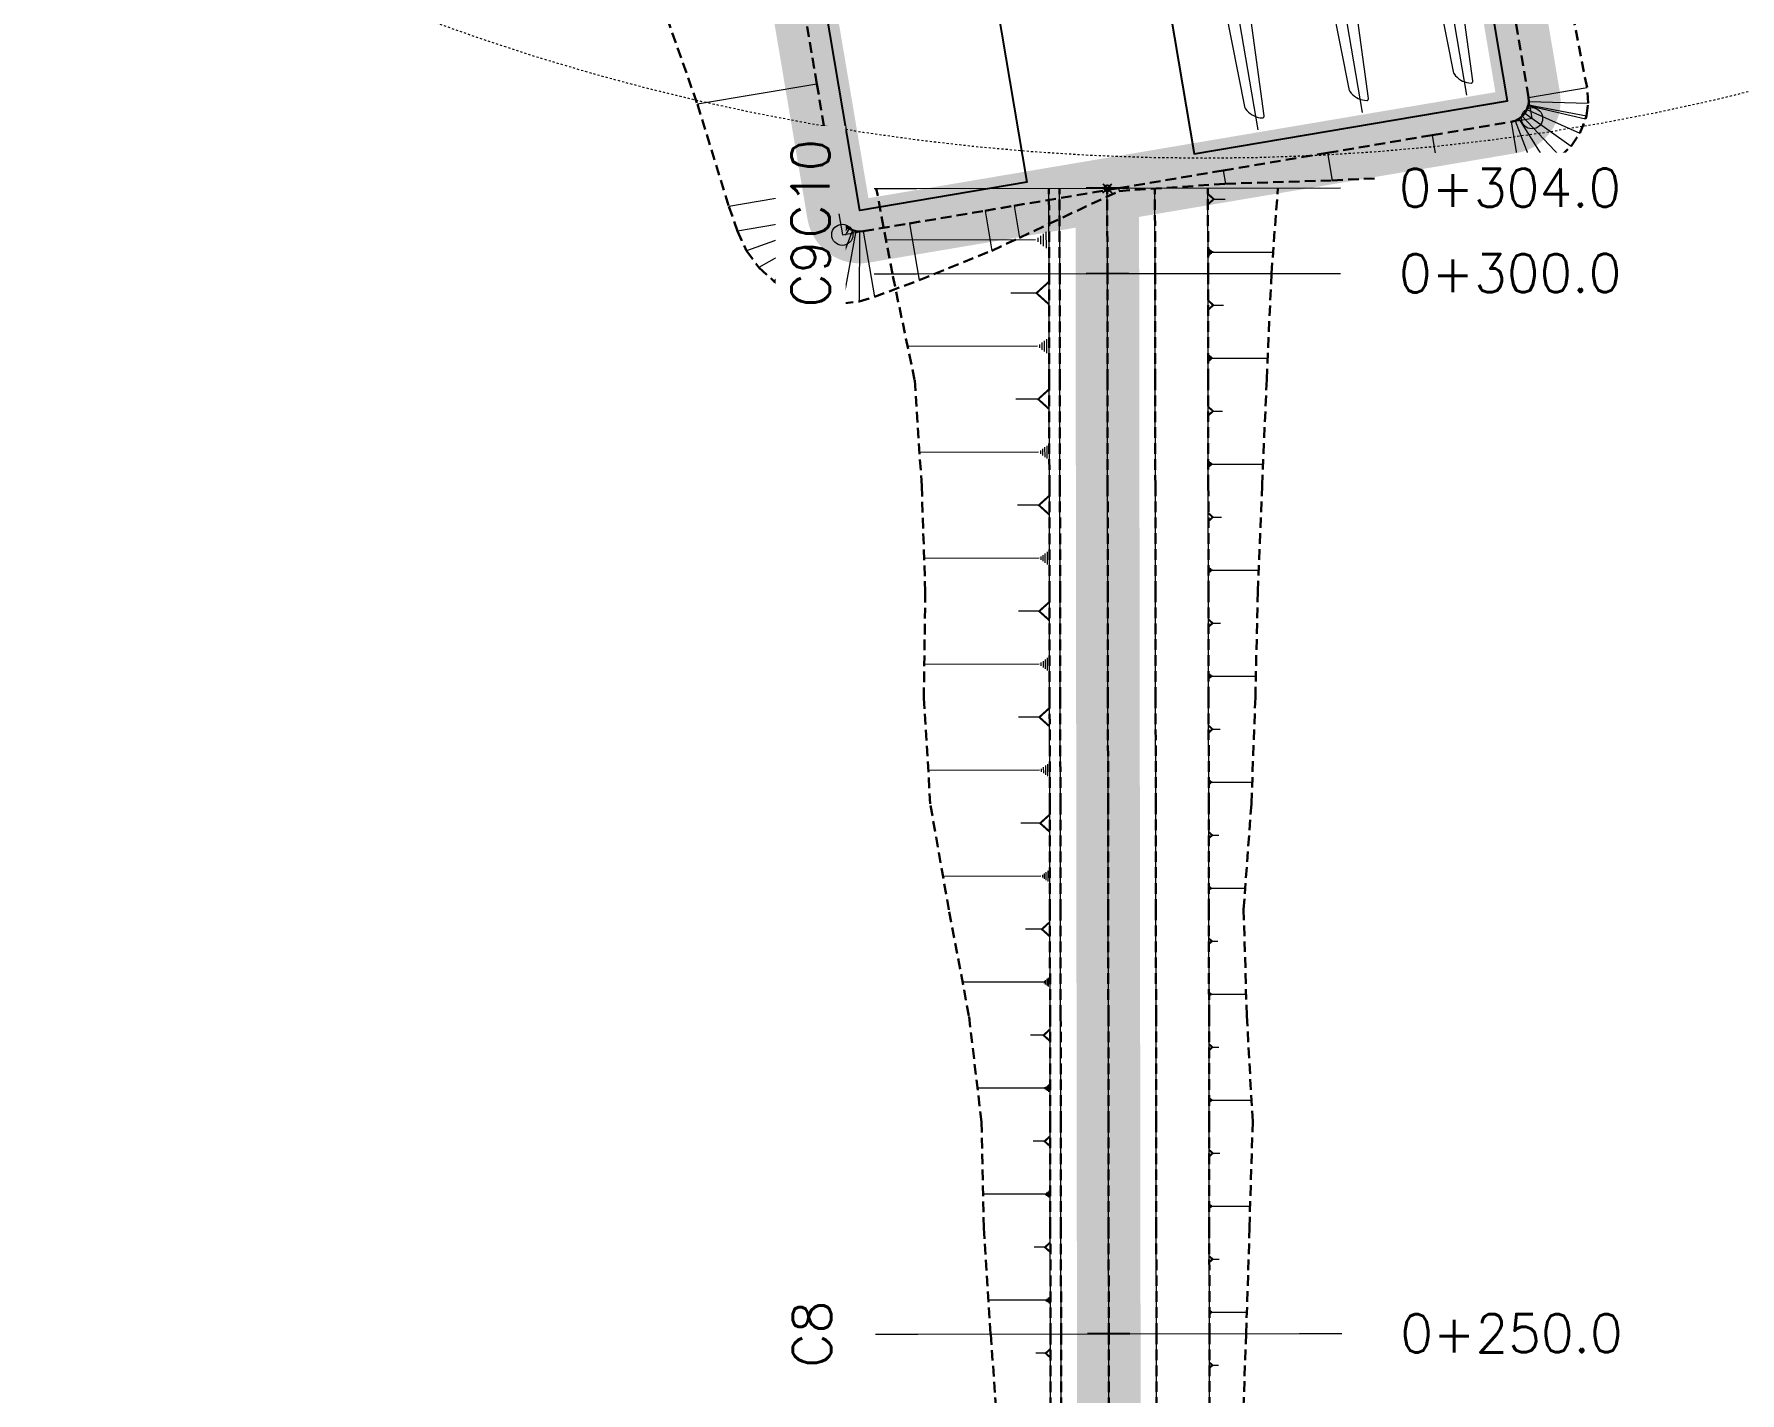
# Model space of a CAD drawing. Header units: metres. Extents: x 544752 to 548977, y 1840603 to 1844608.
# Drawn here: x 547707.7 to 547788.2, y 1842497.1 to 1842561.2 of the extents above; entities that cross this region are included whole.
import ezdxf

# ---------------------------------------------------------------- set-up
doc = ezdxf.new("R2010")
doc.units = ezdxf.units.M
doc.header["$MEASUREMENT"] = 0
for name, pattern in [('ACAD_ISO02W100', [15, 12, -3]), ('Anordnung Grundriss$0$GESTRICHELT', [0.75, 0.5, -0.25]), ('HIDDEN', [0.375, 0.25, -0.125])]:
    doc.linetypes.add(name, pattern=pattern)
doc.layers.add('C-ROAD', color=7, linetype='Continuous')
for name, color, linetype, lineweight in [('C-ROAD-CORR', 5, 'Continuous', 0), ('C-ROAD-MARK', 212, 'Continuous', 0), ('C-ROAD-SAMP', 150, 'HIDDEN', 0), ('C-ROAD-SAMP-TEXT', 11, 'Continuous', 0), ('C-ROAD-STAN', 11, 'Continuous', 0), ('C-TOPO-FEAT', 94, 'Continuous', 5), ('Line5', 5, 'Continuous', 13), ('Line7', 7, 'Continuous', 20), ('Đường', 5, 'ACAD_ISO02W100', 5)]:
    doc.layers.add(name, color=color, linetype=linetype, lineweight=lineweight)

# ---------------------------------------------------------------- blocks, each defined once
blk = doc.blocks.new('TB')
at = {"layer": 'Defpoints', "color": 5, "linetype": 'Anordnung Grundriss$0$GESTRICHELT', "lineweight": 5, "ltscale": 0.2}
blk.add_circle((-0.405, 0), 105.728, dxfattribs=at)
blk = doc.blocks.new('FREFEWRFERWF')
at = {"layer": 'Line5', "color": 5}
for p, q in [((-1.669, -0.553), (-3.35, 70.468)), ((-12.755, -0.815), (-14.436, 70.206)), ((-7.212, -0.684), (-8.893, 70.337)), ((-3.159, 0.835), (-0.246, 0.904)), ((-14.245, 0.572), (-11.332, 0.641)), ((-8.702, 0.703), (-5.789, 0.772)), ((-3.362, -0.079), (0, 0)), ((-14.448, -0.342), (-11.086, -0.262)), ((-8.905, -0.211), (-5.543, -0.131))]:
    blk.add_line(p, q, dxfattribs=at)
at = {"layer": 'Line5', "color": 5, "flags": 128}
for points in [[(-14.864, 69.087), (-14.808, 69.184), (-14.743, 69.276), (-14.669, 69.36), (-14.586, 69.437), (-14.497, 69.505), (-14.401, 69.563), (-14.299, 69.612), (-14.193, 69.65), (-14.084, 69.678)], [(-14.084, 69.678), (-14.067, 69.679), (-14.05, 69.678), (-14.033, 69.673), (-14.018, 69.665), (-14.004, 69.655), (-13.993, 69.642), (-13.984, 69.627), (-13.978, 69.61), (-13.976, 69.593)], [(-13.976, 69.593), (-13.511, 61.838), (-13.083, 54.081), (-12.69, 46.322), (-12.333, 38.561), (-12.012, 30.799), (-11.726, 23.035), (-11.477, 15.27), (-11.264, 7.505), (-11.086, -0.262)], [(-9.321, 69.218), (-9.265, 69.316), (-9.2, 69.407), (-9.126, 69.491), (-9.043, 69.568), (-8.954, 69.636), (-8.858, 69.695), (-8.756, 69.743), (-8.65, 69.781), (-8.541, 69.809)], [(-8.541, 69.809), (-8.524, 69.811), (-8.507, 69.809), (-8.49, 69.804), (-8.475, 69.796), (-8.461, 69.786), (-8.45, 69.773), (-8.441, 69.758), (-8.435, 69.741), (-8.433, 69.724)], [(-8.433, 69.724), (-7.968, 61.969), (-7.54, 54.212), (-7.147, 46.453), (-6.79, 38.692), (-6.469, 30.93), (-6.183, 23.167), (-5.934, 15.402), (-5.721, 7.636), (-5.543, -0.131)], [(-3.778, 69.349), (-3.722, 69.447), (-3.657, 69.538), (-3.583, 69.623), (-3.5, 69.699), (-3.411, 69.767), (-3.315, 69.826), (-3.213, 69.874), (-3.107, 69.913), (-2.998, 69.94)], [(-2.998, 69.94), (-2.981, 69.942), (-2.964, 69.94), (-2.947, 69.935), (-2.932, 69.928), (-2.918, 69.917), (-2.907, 69.904), (-2.898, 69.889), (-2.892, 69.873), (-2.89, 69.855)], [(-2.89, 69.855), (-2.425, 62.1), (-1.997, 54.343), (-1.604, 46.584), (-1.247, 38.824), (-0.926, 31.061), (-0.64, 23.298), (-0.391, 15.533), (-0.178, 7.767), (0, 0)], [(-14.874, 69.047), (-14.902, 62.451), (-14.953, 55.856), (-15.027, 49.26), (-15.124, 42.665), (-15.245, 36.071), (-15.389, 29.476), (-15.556, 22.883), (-15.746, 16.29), (-15.96, 9.697)], [(-14.874, 69.047), (-14.874, 69.052), (-14.874, 69.056), (-14.873, 69.061), (-14.872, 69.065), (-14.871, 69.07), (-14.87, 69.074), (-14.868, 69.078), (-14.866, 69.083), (-14.864, 69.087)], [(-9.331, 69.178), (-9.359, 62.583), (-9.409, 55.987), (-9.484, 49.392), (-9.581, 42.796), (-9.702, 36.202), (-9.846, 29.607), (-10.013, 23.014), (-10.203, 16.421), (-10.417, 9.828)], [(-9.331, 69.178), (-9.331, 69.183), (-9.331, 69.187), (-9.33, 69.192), (-9.329, 69.196), (-9.328, 69.201), (-9.327, 69.205), (-9.325, 69.21), (-9.323, 69.214), (-9.321, 69.218)], [(-3.788, 69.309), (-3.816, 62.714), (-3.866, 56.118), (-3.941, 49.523), (-4.038, 42.928), (-4.159, 36.333), (-4.303, 29.739), (-4.47, 23.145), (-4.66, 16.552), (-4.874, 9.96)], [(-3.788, 69.309), (-3.788, 69.314), (-3.788, 69.318), (-3.787, 69.323), (-3.786, 69.328), (-3.785, 69.332), (-3.784, 69.336), (-3.782, 69.341), (-3.78, 69.345), (-3.778, 69.349)], [(-4.856, 9.817), (-4.86, 9.832), (-4.864, 9.848), (-4.867, 9.864), (-4.87, 9.879), (-4.872, 9.895), (-4.873, 9.911), (-4.874, 9.927), (-4.874, 9.944), (-4.874, 9.96)], [(-15.942, 9.554), (-15.946, 9.57), (-15.95, 9.585), (-15.953, 9.601), (-15.956, 9.617), (-15.958, 9.633), (-15.959, 9.649), (-15.96, 9.665), (-15.96, 9.681), (-15.96, 9.697)], [(-15.942, 9.554), (-15.601, 8.592), (-15.297, 7.618), (-15.031, 6.633), (-14.803, 5.638), (-14.613, 4.635), (-14.462, 3.625), (-14.351, 2.611), (-14.278, 1.592), (-14.245, 0.572)], [(-15.942, 9.554), (-15.644, 8.48), (-15.378, 7.396), (-15.145, 6.305), (-14.945, 5.208), (-14.779, 4.105), (-14.646, 2.998), (-14.546, 1.887), (-14.48, 0.773), (-14.448, -0.342)], [(-10.399, 9.686), (-10.403, 9.701), (-10.407, 9.717), (-10.41, 9.732), (-10.413, 9.748), (-10.415, 9.764), (-10.416, 9.78), (-10.417, 9.796), (-10.417, 9.812), (-10.417, 9.828)], [(-10.399, 9.686), (-10.058, 8.724), (-9.754, 7.749), (-9.488, 6.764), (-9.26, 5.769), (-9.07, 4.766), (-8.919, 3.756), (-8.807, 2.742), (-8.735, 1.724), (-8.702, 0.703)], [(-10.399, 9.686), (-10.101, 8.611), (-9.835, 7.527), (-9.602, 6.437), (-9.402, 5.339), (-9.236, 4.236), (-9.103, 3.129), (-9.003, 2.018), (-8.937, 0.904), (-8.905, -0.211)], [(-4.856, 9.817), (-4.515, 8.855), (-4.211, 7.88), (-3.945, 6.895), (-3.716, 5.9), (-3.527, 4.897), (-3.376, 3.888), (-3.264, 2.873), (-3.192, 1.855), (-3.159, 0.835)], [(-4.856, 9.817), (-4.558, 8.742), (-4.292, 7.659), (-4.059, 6.568), (-3.859, 5.47), (-3.693, 4.367), (-3.56, 3.26), (-3.46, 2.149), (-3.394, 1.036), (-3.362, -0.079)]]:
    blk.add_lwpolyline(points, dxfattribs=at)
at = {"layer": 'Line7', "color": 7}
for p, q in [((-0.236, 9.997), (-0.236, 9.997)), ((-0.236, 9.997), (-0.236, 9.997)), ((-0.236, 9.997), (-0.236, 9.997)), ((-15.957, 9.625), (-15.957, 9.625)), ((-15.957, 9.625), (-15.957, 9.625)), ((-15.957, 9.625), (-15.957, 9.625)), ((-11.323, 9.735), (-11.323, 9.735)), ((-11.322, 9.735), (-11.323, 9.735)), ((-11.323, 9.735), (-11.322, 9.735)), ((-10.414, 9.756), (-10.414, 9.756)), ((-10.414, 9.756), (-10.414, 9.756)), ((-10.414, 9.756), (-10.414, 9.756)), ((-5.78, 9.866), (-5.78, 9.866)), ((-5.779, 9.866), (-5.78, 9.866)), ((-5.78, 9.866), (-5.779, 9.866)), ((-4.871, 9.887), (-4.871, 9.887)), ((-4.871, 9.887), (-4.871, 9.887)), ((-4.871, 9.887), (-4.871, 9.887))]:
    blk.add_line(p, q, dxfattribs=at)
blk = doc.blocks.new('RFEWF34RF')
blk.add_lwpolyline([(467558.374, 1441381.465), (467628.374, 1441381.465), (467628.374, 1441366.465), (467558.374, 1441366.465)], close=True)
at = {"xscale": 0.9, "yscale": 0.9714285714285716, "zscale": 0.9714285714285716, "rotation": 268.6444939923905}
blk.add_blockref('FREFEWRFERWF', (467559.272, 1441366.935), dxfattribs=at)
blk = doc.blocks.new('GFERFERF')
blk.add_lwpolyline([(467513.374, 1441358.465), (467628.374, 1441358.465), (467628.374, 1441366.465), (467513.374, 1441366.465)], close=True)
blk = doc.blocks.new('fcwdăed')
at = {"xscale": -1, "rotation": 19.89216182940478}
for name, p in [('GFERFERF', (1396356.813, 242240.536, -3.316)), ('RFEWF34RF', (1396367.36, 242211.386, -3.316))]:
    blk.add_blockref(name, p, dxfattribs=at)
blk = doc.blocks.new('STA')
blk.add_circle((0, 0), 0.036)
blk = doc.blocks.new('PI')
h = blk.add_hatch(color=256)
h.dxf.hatch_style = 1
h.paths.add_polyline_path([(0.011, 0, 1), (-0.011, 0, 1)])
at = {"xscale": 0.3048, "yscale": 0.3048, "zscale": 0.3048}
blk.add_blockref('STA', (0, 0), dxfattribs=at)

msp = doc.modelspace()

# ---------------------------------------------------------------- linework, layer by layer
at = {"layer": 'C-ROAD', "color": 3, "linetype": 'Continuous', "lineweight": 13}
for p, q in [((547778.352, 1842557.263), (547778.185, 1842558.249)), ((547777.366, 1842557.097), (547778.352, 1842557.263))]:
    msp.add_line(p, q, dxfattribs=at)
at = {"layer": 'C-ROAD', "color": 1, "linetype": 'ACAD_ISO02W100', "lineweight": 60, "ltscale": 0.1, "const_width": 3, "flags": 128}
for points in [[(547778.185, 1842558.249), (547769.301, 1842610.838)], [(547758.618, 1842315.849), (547758.311, 1842553.96)]]:
    msp.add_lwpolyline(points, dxfattribs=at)
at = {"layer": 'C-ROAD-CORR', "color": 160, "linetype": 'Continuous'}
for p, q in [((547744.612, 1842558.877, 522.957), (547738.974, 1842557.925, 519.146)), ((547744.612, 1842558.877, 522.957), (547738.974, 1842557.925, 519.146)), ((547744.612, 1842558.877, 522.957), (547738.974, 1842557.925, 519.146)), ((547744.612, 1842558.877, 522.957), (547738.974, 1842557.925, 519.146)), ((547778.185, 1842558.249, 522.833), (547780.946, 1842558.716, 525.633)), ((547778.185, 1842558.249, 522.833), (547780.946, 1842558.716, 525.633)), ((547778.185, 1842558.249, 522.833), (547780.946, 1842558.716, 525.633)), ((547778.185, 1842558.249, 522.833), (547780.946, 1842558.716, 525.633)), ((547778.174, 1842557.859, 522.826), (547780.88, 1842557.239, 525.601)), ((547778.174, 1842557.859, 522.826), (547780.88, 1842557.239, 525.601)), ((547778.174, 1842557.859, 522.826), (547780.88, 1842557.239, 525.601)), ((547778.174, 1842557.859, 522.826), (547780.88, 1842557.239, 525.601)), ((547778.182, 1842557.897, 522.826), (547780.916, 1842557.382, 525.608)), ((547778.182, 1842557.897, 522.826), (547780.916, 1842557.382, 525.608)), ((547778.182, 1842557.897, 522.826), (547780.916, 1842557.382, 525.608)), ((547778.182, 1842557.897, 522.826), (547780.916, 1842557.382, 525.608)), ((547778.199, 1842558.054, 522.829), (547780.995, 1842557.973, 525.627)), ((547778.199, 1842558.054, 522.829), (547780.995, 1842557.973, 525.627)), ((547778.199, 1842558.054, 522.829), (547780.995, 1842557.973, 525.627)), ((547778.199, 1842558.054, 522.829), (547780.995, 1842557.973, 525.627)), ((547777.366, 1842557.097, 522.813), (547777.763, 1842554.747, 525.196)), ((547777.366, 1842557.097, 522.813), (547777.763, 1842554.747, 525.196)), ((547777.366, 1842557.097, 522.813), (547777.763, 1842554.747, 525.196)), ((547777.366, 1842557.097, 522.813), (547777.763, 1842554.747, 525.196)), ((547777.555, 1842557.148, 522.814), (547778.431, 1842554.846, 525.277)), ((547777.555, 1842557.148, 522.814), (547778.431, 1842554.846, 525.277)), ((547777.555, 1842557.148, 522.814), (547778.431, 1842554.846, 525.277)), ((547777.555, 1842557.148, 522.814), (547778.431, 1842554.846, 525.277)), ((547777.731, 1842557.235, 522.815), (547779.081, 1842555.082, 525.357)), ((547777.731, 1842557.235, 522.815), (547779.081, 1842555.082, 525.357)), ((547777.731, 1842557.235, 522.815), (547779.081, 1842555.082, 525.357)), ((547777.731, 1842557.235, 522.815), (547779.081, 1842555.082, 525.357)), ((547777.886, 1842557.355, 522.817), (547779.682, 1842555.452, 525.433)), ((547777.886, 1842557.355, 522.817), (547779.682, 1842555.452, 525.433)), ((547777.886, 1842557.355, 522.817), (547779.682, 1842555.452, 525.433)), ((547777.886, 1842557.355, 522.817), (547779.682, 1842555.452, 525.433)), ((547778.014, 1842557.503, 522.819), (547780.201, 1842555.949, 525.502)), ((547778.014, 1842557.503, 522.819), (547780.201, 1842555.949, 525.502)), ((547778.014, 1842557.503, 522.819), (547780.201, 1842555.949, 525.502)), ((547778.014, 1842557.503, 522.819), (547780.201, 1842555.949, 525.502)), ((547778.112, 1842557.673, 522.822), (547780.609, 1842556.553, 525.559)), ((547778.112, 1842557.673, 522.822), (547780.609, 1842556.553, 525.559)), ((547778.112, 1842557.673, 522.822), (547780.609, 1842556.553, 525.559)), ((547778.112, 1842557.673, 522.822), (547780.609, 1842556.553, 525.559)), ((547773.636, 1842556.466, 522.813), (547773.956, 1842554.57, 524.737)), ((547773.636, 1842556.466, 522.813), (547773.956, 1842554.57, 524.737)), ((547773.636, 1842556.466, 522.813), (547773.956, 1842554.57, 524.737)), ((547773.636, 1842556.466, 522.813), (547773.956, 1842554.57, 524.737)), ((547768.706, 1842555.633, 522.813), (547768.925, 1842554.333, 524.132)), ((547768.706, 1842555.633, 522.813), (547768.925, 1842554.333, 524.132)), ((547768.706, 1842555.633, 522.813), (547768.925, 1842554.333, 524.132)), ((547768.706, 1842555.633, 522.813), (547768.925, 1842554.333, 524.132)), ((547763.776, 1842554.8, 522.813), (547763.882, 1842554.17, 523.452)), ((547763.776, 1842554.8, 522.813), (547763.882, 1842554.17, 523.452)), ((547763.776, 1842554.8, 522.813), (547763.882, 1842554.17, 523.452)), ((547763.776, 1842554.8, 522.813), (547763.882, 1842554.17, 523.452)), ((547745.445, 1842553.947, 522.857), (547740.457, 1842553.104, 519.485)), ((547745.445, 1842553.947, 522.857), (547740.457, 1842553.104, 519.485)), ((547745.445, 1842553.947, 522.857), (547740.457, 1842553.104, 519.485)), ((547745.445, 1842553.947, 522.857), (547740.457, 1842553.104, 519.485)), ((547758.846, 1842553.968, 522.813), (547758.869, 1842553.831, 522.721)), ((547758.846, 1842553.968, 522.813), (547758.869, 1842553.831, 522.721)), ((547758.846, 1842553.968, 522.813), (547758.869, 1842553.831, 522.721)), ((547758.846, 1842553.968, 522.813), (547758.869, 1842553.831, 522.721)), ((547753.915, 1842553.135, 522.813), (547754.17, 1842551.626, 521.794)), ((547753.915, 1842553.135, 522.813), (547754.17, 1842551.626, 521.794)), ((547753.915, 1842553.135, 522.813), (547754.17, 1842551.626, 521.794)), ((547753.915, 1842553.135, 522.813), (547754.17, 1842551.626, 521.794)), ((547763.333, 1842553.449, 525.765), (547763.877, 1842553.449, 525.403)), ((547745.647, 1842552.752, 522.833), (547740.869, 1842551.944, 519.603)), ((547745.647, 1842552.752, 522.833), (547740.869, 1842551.944, 519.603)), ((547745.647, 1842552.752, 522.833), (547740.869, 1842551.944, 519.603)), ((547745.647, 1842552.752, 522.833), (547740.869, 1842551.944, 519.603)), ((547745.691, 1842552.583, 522.83), (547741.286, 1842551.015, 519.713)), ((547745.691, 1842552.583, 522.83), (547741.286, 1842551.015, 519.713)), ((547745.691, 1842552.583, 522.83), (547741.286, 1842551.015, 519.713)), ((547745.691, 1842552.583, 522.83), (547741.286, 1842551.015, 519.713)), ((547745.763, 1842552.424, 522.826), (547741.877, 1842550.218, 519.847)), ((547745.763, 1842552.424, 522.826), (547741.877, 1842550.218, 519.847)), ((547745.763, 1842552.424, 522.826), (547741.877, 1842550.218, 519.847)), ((547745.763, 1842552.424, 522.826), (547741.877, 1842550.218, 519.847)), ((547745.862, 1842552.281, 522.823), (547742.587, 1842549.572, 519.99)), ((547745.862, 1842552.281, 522.823), (547742.587, 1842549.572, 519.99)), ((547745.862, 1842552.281, 522.823), (547742.587, 1842549.572, 519.99)), ((547745.862, 1842552.281, 522.823), (547742.587, 1842549.572, 519.99)), ((547745.984, 1842552.157, 522.82), (547743.366, 1842549.081, 520.128)), ((547745.984, 1842552.157, 522.82), (547743.366, 1842549.081, 520.128)), ((547745.984, 1842552.157, 522.82), (547743.366, 1842549.081, 520.128)), ((547745.984, 1842552.157, 522.82), (547743.366, 1842549.081, 520.128)), ((547748.985, 1842552.302, 522.813), (547749.437, 1842549.63, 521.007)), ((547748.985, 1842552.302, 522.813), (547749.437, 1842549.63, 521.007)), ((547748.985, 1842552.302, 522.813), (547749.437, 1842549.63, 521.007)), ((547748.985, 1842552.302, 522.813), (547749.437, 1842549.63, 521.007)), ((547752.547, 1842552.903, 522.813), (547752.866, 1842551.015, 521.537)), ((547752.547, 1842552.903, 522.813), (547752.866, 1842551.015, 521.537)), ((547752.547, 1842552.903, 522.813), (547752.866, 1842551.015, 521.537)), ((547752.547, 1842552.903, 522.813), (547752.866, 1842551.015, 521.537)), ((547746.053, 1842552.103, 522.819), (547743.773, 1842548.896, 520.196)), ((547746.053, 1842552.103, 522.819), (547743.773, 1842548.896, 520.196)), ((547746.053, 1842552.103, 522.819), (547743.773, 1842548.896, 520.196)), ((547746.053, 1842552.103, 522.819), (547743.773, 1842548.896, 520.196)), ((547746.126, 1842552.056, 522.818), (547744.186, 1842548.749, 520.262)), ((547746.126, 1842552.056, 522.818), (547744.186, 1842548.749, 520.262)), ((547746.126, 1842552.056, 522.818), (547744.186, 1842548.749, 520.262)), ((547746.126, 1842552.056, 522.818), (547744.186, 1842548.749, 520.262)), ((547746.284, 1842551.981, 522.816), (547745.015, 1842548.57, 520.389)), ((547746.284, 1842551.981, 522.816), (547745.015, 1842548.57, 520.389)), ((547746.284, 1842551.981, 522.816), (547745.015, 1842548.57, 520.389)), ((547746.284, 1842551.981, 522.816), (547745.015, 1842548.57, 520.389)), ((547746.452, 1842551.935, 522.814), (547745.827, 1842548.532, 520.508)), ((547746.452, 1842551.935, 522.814), (547745.827, 1842548.532, 520.508)), ((547746.452, 1842551.935, 522.814), (547745.827, 1842548.532, 520.508)), ((547746.452, 1842551.935, 522.814), (547745.827, 1842548.532, 520.508)), ((547746.626, 1842551.918, 522.814), (547746.602, 1842548.627, 520.62)), ((547746.626, 1842551.918, 522.814), (547746.602, 1842548.627, 520.62)), ((547746.626, 1842551.918, 522.814), (547746.602, 1842548.627, 520.62)), ((547746.626, 1842551.918, 522.814), (547746.602, 1842548.627, 520.62)), ((547746.799, 1842551.932, 522.813), (547747.323, 1842548.834, 520.719)), ((547746.799, 1842551.932, 522.813), (547747.323, 1842548.834, 520.719)), ((547746.799, 1842551.932, 522.813), (547747.323, 1842548.834, 520.719)), ((547746.799, 1842551.932, 522.813), (547747.323, 1842548.834, 520.719)), ((547754.925, 1842551.522, 525.436), (547747.874, 1842551.513, 520.736)), ((547755.053, 1842551.426, 525.522), (547755.052, 1842551.618, 525.522)), ((547755.181, 1842551.33, 525.607), (547755.18, 1842551.714, 525.607)), ((547755.309, 1842551.234, 525.692), (547755.308, 1842551.81, 525.692)), ((547755.437, 1842551.139, 525.777), (547755.436, 1842551.906, 525.777)), ((547763.116, 1842551.102, 525.699), (547763.116, 1842550.795, 525.699)), ((547763.167, 1842551.063, 525.665), (547763.167, 1842550.834, 525.665)), ((547763.218, 1842551.025, 525.631), (547763.218, 1842550.872, 525.631)), ((547763.269, 1842550.987, 525.597), (547763.27, 1842550.91, 525.597)), ((547763.321, 1842550.949, 525.563), (547766.134, 1842550.952, 523.687)), ((547754.968, 1842549.017, 525.25), (547753.767, 1842549.016, 524.45)), ((547763.312, 1842548.449, 525.359), (547763.799, 1842548.449, 525.034)), ((547755.015, 1842546.513, 525.067), (547748.892, 1842546.505, 520.984)), ((547755.126, 1842546.429, 525.141), (547755.126, 1842546.596, 525.141)), ((547755.238, 1842546.346, 525.215), (547755.237, 1842546.68, 525.215)), ((547755.349, 1842546.263, 525.289), (547755.348, 1842546.763, 525.289)), ((547755.46, 1842546.18, 525.363), (547755.459, 1842546.847, 525.363)), ((547763.118, 1842546.089, 525.277), (547763.119, 1842545.808, 525.277)), ((547763.165, 1842546.054, 525.246), (547763.165, 1842545.843, 525.246)), ((547763.212, 1842546.019, 525.215), (547763.212, 1842545.879, 525.215)), ((547763.258, 1842545.984, 525.184), (547763.258, 1842545.914, 525.184)), ((547763.305, 1842545.949, 525.153), (547765.878, 1842545.952, 523.437)), ((547755.051, 1842544.013, 524.876), (547754.002, 1842544.011, 524.176)), ((547763.299, 1842543.449, 524.946), (547763.748, 1842543.449, 524.647)), ((547755.374, 1842541.284, 524.876), (547755.373, 1842541.742, 524.876)), ((547755.476, 1842541.207, 524.944), (547755.475, 1842541.819, 524.944)), ((547755.068, 1842541.513, 524.672), (547749.452, 1842541.505, 520.929)), ((547755.17, 1842541.436, 524.74), (547755.17, 1842541.589, 524.74)), ((547755.272, 1842541.36, 524.808), (547755.271, 1842541.666, 524.808)), ((547763.121, 1842541.078, 524.855), (547763.121, 1842540.819, 524.855)), ((547763.164, 1842541.045, 524.826), (547763.164, 1842540.852, 524.826)), ((547763.207, 1842541.013, 524.797), (547763.207, 1842540.884, 524.797)), ((547763.25, 1842540.981, 524.768), (547763.25, 1842540.916, 524.768)), ((547763.293, 1842540.949, 524.74), (547765.663, 1842540.952, 523.16)), ((547755.082, 1842539.013, 524.467), (547754.082, 1842539.011, 523.801)), ((547763.287, 1842538.449, 524.533), (547763.701, 1842538.449, 524.258)), ((547755.092, 1842536.513, 524.259), (547749.671, 1842536.506, 520.645)), ((547755.19, 1842536.439, 524.325), (547755.19, 1842536.587, 524.325)), ((547755.289, 1842536.365, 524.39), (547755.288, 1842536.66, 524.39)), ((547755.387, 1842536.292, 524.456), (547755.387, 1842536.734, 524.456)), ((547755.486, 1842536.218, 524.521), (547755.485, 1842536.808, 524.521)), ((547763.124, 1842536.067, 524.432), (547763.124, 1842535.83, 524.432)), ((547763.163, 1842536.037, 524.406), (547763.164, 1842535.86, 524.406)), ((547763.203, 1842536.008, 524.379), (547763.203, 1842535.889, 524.379)), ((547763.242, 1842535.978, 524.353), (547763.242, 1842535.919, 524.353)), ((547763.282, 1842535.949, 524.327), (547765.454, 1842535.951, 522.878)), ((547755.098, 1842534.013, 524.049), (547754.118, 1842534.011, 523.395)), ((547763.278, 1842533.449, 524.119), (547763.66, 1842533.449, 523.864)), ((547755.098, 1842531.513, 523.834), (547749.678, 1842531.506, 520.22)), ((547755.197, 1842531.439, 523.9), (547755.197, 1842531.587, 523.9)), ((547755.295, 1842531.365, 523.965), (547755.295, 1842531.66, 523.965)), ((547755.394, 1842531.292, 524.031), (547755.393, 1842531.734, 524.031)), ((547755.492, 1842531.218, 524.097), (547755.491, 1842531.808, 524.097)), ((547763.128, 1842531.06, 524.009), (547763.128, 1842530.837, 524.009)), ((547763.165, 1842531.032, 523.984), (547763.165, 1842530.865, 523.984)), ((547763.202, 1842531.004, 523.959), (547763.202, 1842530.893, 523.959)), ((547763.239, 1842530.976, 523.934), (547763.239, 1842530.921, 523.934)), ((547763.276, 1842530.949, 523.91), (547765.321, 1842530.951, 522.547)), ((547755.104, 1842529.013, 523.623), (547754.123, 1842529.011, 522.969)), ((547763.273, 1842528.449, 523.702), (547763.631, 1842528.449, 523.463)), ((547755.12, 1842526.513, 523.419), (547749.865, 1842526.506, 519.916)), ((547755.215, 1842526.441, 523.483), (547755.215, 1842526.584, 523.483)), ((547755.311, 1842526.37, 523.546), (547755.31, 1842526.656, 523.546)), ((547755.406, 1842526.298, 523.61), (547755.406, 1842526.728, 523.61)), ((547755.502, 1842526.227, 523.674), (547755.501, 1842526.799, 523.674)), ((547763.131, 1842526.051, 523.586), (547763.132, 1842525.846, 523.586)), ((547763.166, 1842526.025, 523.563), (547763.166, 1842525.872, 523.563)), ((547763.2, 1842526, 523.54), (547763.2, 1842525.897, 523.54)), ((547763.234, 1842525.974, 523.517), (547763.234, 1842525.923, 523.517)), ((547763.268, 1842525.949, 523.494), (547765.15, 1842525.951, 522.24)), ((547755.144, 1842524.013, 523.221), (547754.23, 1842524.011, 522.612)), ((547763.259, 1842523.449, 523.29), (547763.576, 1842523.449, 523.079)), ((547755.267, 1842521.45, 523.088), (547755.267, 1842521.576, 523.088)), ((547755.351, 1842521.387, 523.144), (547755.351, 1842521.639, 523.144)), ((547755.435, 1842521.324, 523.2), (547755.435, 1842521.702, 523.2)), ((547755.52, 1842521.261, 523.256), (547755.519, 1842521.765, 523.256)), ((547755.183, 1842521.513, 523.032), (547750.56, 1842521.507, 519.95)), ((547763.132, 1842521.034, 523.164), (547763.132, 1842520.863, 523.164)), ((547763.161, 1842521.013, 523.145), (547763.161, 1842520.884, 523.145)), ((547763.189, 1842520.991, 523.126), (547763.19, 1842520.906, 523.126)), ((547763.218, 1842520.97, 523.107), (547763.218, 1842520.927, 523.107)), ((547763.247, 1842520.949, 523.088), (547764.819, 1842520.951, 522.04)), ((547755.224, 1842519.013, 522.845), (547754.457, 1842519.012, 522.334)), ((547763.247, 1842518.449, 522.878), (547763.528, 1842518.449, 522.69)), ((547755.266, 1842516.513, 522.658), (547751.485, 1842516.508, 520.137)), ((547755.335, 1842516.461, 522.704), (547755.335, 1842516.564, 522.704)), ((547755.404, 1842516.41, 522.75), (547755.404, 1842516.616, 522.75)), ((547755.472, 1842516.359, 522.796), (547755.472, 1842516.668, 522.796)), ((547755.541, 1842516.307, 522.841), (547755.541, 1842516.719, 522.841)), ((547763.139, 1842516.036, 522.739), (547763.14, 1842515.861, 522.739)), ((547763.169, 1842516.014, 522.719), (547763.169, 1842515.883, 522.719)), ((547763.198, 1842515.992, 522.7), (547763.198, 1842515.905, 522.7)), ((547763.227, 1842515.97, 522.681), (547763.227, 1842515.927, 522.681)), ((547763.256, 1842515.949, 522.661), (547764.863, 1842515.951, 521.59)), ((547755.303, 1842514.013, 522.468), (547754.683, 1842514.012, 522.055)), ((547763.268, 1842513.449, 522.443), (547763.579, 1842513.449, 522.235)), ((547755.331, 1842511.513, 522.272), (547752.189, 1842511.509, 520.178)), ((547755.388, 1842511.47, 522.31), (547755.388, 1842511.556, 522.31)), ((547755.445, 1842511.428, 522.348), (547755.445, 1842511.599, 522.348)), ((547755.502, 1842511.385, 522.386), (547755.502, 1842511.641, 522.386)), ((547755.559, 1842511.342, 522.424), (547755.559, 1842511.684, 522.424)), ((547763.15, 1842511.048, 522.311), (547763.15, 1842510.849, 522.311)), ((547763.183, 1842511.023, 522.289), (547763.183, 1842510.874, 522.289)), ((547763.216, 1842510.998, 522.267), (547763.217, 1842510.899, 522.267)), ((547763.25, 1842510.974, 522.245), (547763.25, 1842510.924, 522.245)), ((547763.283, 1842510.949, 522.222), (547765.115, 1842510.951, 521.001)), ((547755.351, 1842509.013, 522.071), (547754.814, 1842509.012, 521.713)), ((547763.287, 1842508.449, 522.01), (547763.622, 1842508.449, 521.786)), ((547755.359, 1842506.513, 521.861), (547752.452, 1842506.509, 519.923)), ((547755.411, 1842506.473, 521.897), (547755.411, 1842506.553, 521.897)), ((547755.464, 1842506.434, 521.932), (547755.464, 1842506.592, 521.932)), ((547755.517, 1842506.394, 521.967), (547755.517, 1842506.632, 521.967)), ((547755.57, 1842506.355, 522.002), (547755.569, 1842506.671, 522.002)), ((547763.155, 1842506.045, 521.887), (547763.155, 1842505.852, 521.887)), ((547763.187, 1842506.021, 521.866), (547763.187, 1842505.876, 521.866)), ((547763.219, 1842505.997, 521.844), (547763.22, 1842505.9, 521.844)), ((547763.252, 1842505.973, 521.823), (547763.252, 1842505.924, 521.823)), ((547763.284, 1842505.949, 521.801), (547765.052, 1842505.951, 520.622)), ((547755.369, 1842504.013, 521.654), (547754.856, 1842504.012, 521.311)), ((547763.28, 1842503.449, 521.593), (547763.589, 1842503.449, 521.388)), ((547755.386, 1842501.513, 521.45), (547752.707, 1842501.51, 519.664)), ((547755.434, 1842501.477, 521.483), (547755.434, 1842501.549, 521.483)), ((547755.483, 1842501.44, 521.515), (547755.483, 1842501.586, 521.515)), ((547755.532, 1842501.404, 521.547), (547755.531, 1842501.623, 521.547)), ((547755.58, 1842501.367, 521.58), (547755.58, 1842501.659, 521.58)), ((547763.159, 1842501.037, 521.464), (547763.159, 1842500.86, 521.464)), ((547763.188, 1842501.015, 521.444), (547763.188, 1842500.882, 521.444)), ((547763.218, 1842500.993, 521.425), (547763.218, 1842500.904, 521.425)), ((547763.247, 1842500.971, 521.405), (547763.247, 1842500.927, 521.405)), ((547763.277, 1842500.949, 521.385), (547764.896, 1842500.951, 520.306)), ((547755.403, 1842499.013, 521.247), (547754.943, 1842499.012, 520.94)), ((547763.272, 1842498.449, 521.178), (547763.552, 1842498.449, 520.992))]:
    msp.add_line(p, q, dxfattribs=at)
at = {"layer": 'C-ROAD-CORR', "color": 5, "linetype": 'Anordnung Grundriss$0$GESTRICHELT', "lineweight": 30, "extrusion": (-0.5547, -0.000714726, -0.83205), "const_width": 0.1}
for points, elevation in [([(-1841845.887, -457449.678), (-1841846.131, -457450.004), (-1841846.376, -457449.678)], -305598.56), ([(-1841840.912, -457449.914), (-1841841.131, -457450.206), (-1841841.35, -457449.914)], -305598.207), ([(-1841835.929, -457450.15), (-1841836.131, -457450.419), (-1841836.333, -457450.15)], -305597.853), ([(-1841830.945, -457450.385), (-1841831.131, -457450.633), (-1841831.317, -457450.385)], -305597.499), ([(-1841825.96, -457450.621), (-1841826.131, -457450.85), (-1841826.303, -457450.621)], -305597.145), ([(-1841820.97, -457450.857), (-1841821.131, -457451.072), (-1841821.292, -457450.857)], -305596.792), ([(-1841815.988, -457451.093), (-1841816.131, -457451.283), (-1841816.274, -457451.093)], -305596.439), ([(-1841811.005, -457451.329), (-1841811.131, -457451.497), (-1841811.257, -457451.329)], -305596.085), ([(-1841805.991, -457451.565), (-1841806.131, -457451.751), (-1841806.271, -457451.565)], -305595.732), ([(-1841800.981, -457451.799), (-1841801.131, -457452), (-1841801.282, -457451.799)], -305595.377), ([(-1841795.993, -457452.035), (-1841796.131, -457452.22), (-1841796.27, -457452.035)], -305595.024), ([(-1841791.006, -457452.27), (-1841791.131, -457452.438), (-1841791.257, -457452.27)], -305594.67)]:
    msp.add_lwpolyline(points, dxfattribs=dict(at, elevation=elevation))
at = {"layer": 'C-ROAD-CORR', "color": 5, "linetype": 'Anordnung Grundriss$0$GESTRICHELT', "lineweight": 30, "extrusion": (-0.5547, -0.000714726, 0.83205), "const_width": 0.1}
for points, elevation in [([(-1841842.251, 458026.758), (-1841841.71, 458026.038), (-1841841.17, 458026.758)], -304719.419), ([(-1841837.177, 458026.522), (-1841836.706, 458025.893), (-1841836.234, 458026.522)], -304719.773), ([(-1841832.155, 458026.286), (-1841831.706, 458025.687), (-1841831.256, 458026.286)], -304720.127), ([(-1841827.146, 458026.051), (-1841826.706, 458025.463), (-1841826.265, 458026.051)], -304720.48), ([(-1841822.147, 458025.815), (-1841821.706, 458025.227), (-1841821.265, 458025.815)], -304720.834), ([(-1841817.116, 458025.579), (-1841816.706, 458025.031), (-1841816.295, 458025.579)], -304721.188), ([(-1841812.05, 458025.343), (-1841811.706, 458024.884), (-1841811.361, 458025.343)], -304721.541), ([(-1841806.985, 458025.108), (-1841806.706, 458024.736), (-1841806.427, 458025.108)], -304721.895), ([(-1841801.947, 458024.872), (-1841801.706, 458024.55), (-1841801.464, 458024.872)], -304722.249), ([(-1841796.937, 458024.636), (-1841796.706, 458024.328), (-1841796.475, 458024.636)], -304722.602), ([(-1841791.912, 458024.4), (-1841791.706, 458024.125), (-1841791.499, 458024.4)], -304722.956)]:
    msp.add_lwpolyline(points, dxfattribs=dict(at, elevation=elevation))
at = {"layer": 'C-ROAD-CORR', "color": 11, "linetype": 'Anordnung Grundriss$0$GESTRICHELT', "lineweight": 30}
for points in [[(547743.779, 1842563.807, 523.057), (547744.612, 1842558.877, 522.957), (547745.445, 1842553.947, 522.857), (547745.647, 1842552.752, 522.833), (547745.691, 1842552.583, 522.83), (547745.763, 1842552.424, 522.826), (547745.862, 1842552.281, 522.823), (547745.984, 1842552.157, 522.82), (547746.053, 1842552.103, 522.819), (547746.126, 1842552.056, 522.818), (547746.284, 1842551.981, 522.816), (547746.452, 1842551.935, 522.814), (547746.626, 1842551.918, 522.814), (547746.799, 1842551.932, 522.813), (547748.985, 1842552.302, 522.813), (547752.547, 1842552.903, 522.813), (547753.915, 1842553.135, 522.813), (547758.846, 1842553.968, 522.813), (547763.776, 1842554.8, 522.813), (547768.706, 1842555.633, 522.813), (547773.636, 1842556.466, 522.813), (547777.366, 1842557.097, 522.813), (547777.555, 1842557.148, 522.814), (547777.731, 1842557.235, 522.815), (547777.886, 1842557.355, 522.817), (547778.014, 1842557.503, 522.819), (547778.112, 1842557.673, 522.822), (547778.174, 1842557.859, 522.826), (547778.182, 1842557.897, 522.826), (547778.199, 1842558.054, 522.829), (547778.185, 1842558.249, 522.833), (547777.411, 1842562.831, 522.926)], [(547737.294, 1842562.712, 518.673), (547738.974, 1842557.925, 519.146), (547740.457, 1842553.104, 519.485), (547740.869, 1842551.944, 519.603), (547741.286, 1842551.015, 519.713), (547741.877, 1842550.218, 519.847), (547742.587, 1842549.572, 519.99), (547743.366, 1842549.081, 520.128), (547743.773, 1842548.896, 520.196), (547744.186, 1842548.749, 520.262), (547745.015, 1842548.57, 520.389), (547745.827, 1842548.532, 520.508), (547746.602, 1842548.627, 520.62), (547747.323, 1842548.834, 520.719), (547749.437, 1842549.63, 521.007), (547752.866, 1842551.015, 521.537), (547754.17, 1842551.626, 521.794), (547758.869, 1842553.831, 522.721), (547763.882, 1842554.17, 523.452), (547768.925, 1842554.333, 524.132), (547773.956, 1842554.57, 524.737), (547777.763, 1842554.747, 525.196), (547778.431, 1842554.846, 525.277), (547779.081, 1842555.082, 525.357), (547779.682, 1842555.452, 525.433), (547780.201, 1842555.949, 525.502), (547780.609, 1842556.553, 525.559), (547780.88, 1842557.239, 525.601), (547780.916, 1842557.382, 525.608), (547780.995, 1842557.973, 525.627), (547780.946, 1842558.716, 525.633), (547780.046, 1842563.276, 525.598)], [(547753.176, 1842494.926, 519.412), (547752.809, 1842499.926, 519.597), (547752.487, 1842504.925, 519.811), (547752.377, 1842509.925, 520.167), (547751.785, 1842514.924, 520.202), (547750.837, 1842519.923, 519.999), (547749.961, 1842524.922, 519.844), (547749.657, 1842529.921, 520.07), (547749.723, 1842534.922, 520.544), (547749.558, 1842539.921, 520.863), (547749.224, 1842544.921, 521.07), (547748.174, 1842549.92, 520.799), (547747.415, 1842553.946, 520.639)], [(547755.637, 1842494.929, 521.053), (547755.631, 1842499.929, 521.478), (547755.624, 1842504.929, 521.903), (547755.618, 1842509.929, 522.328), (547755.612, 1842514.929, 522.753), (547755.605, 1842519.929, 523.177), (547755.599, 1842524.929, 523.602), (547755.592, 1842529.929, 524.027), (547755.586, 1842534.929, 524.452), (547755.579, 1842539.929, 524.877), (547755.573, 1842544.929, 525.302), (547755.566, 1842549.929, 525.727), (547755.561, 1842553.956, 526.07)], [(547763.137, 1842494.939, 520.973), (547763.131, 1842499.939, 521.398), (547763.124, 1842504.939, 521.823), (547763.118, 1842509.939, 522.248), (547763.112, 1842514.939, 522.673), (547763.105, 1842519.939, 523.097), (547763.099, 1842524.939, 523.522), (547763.092, 1842529.939, 523.947), (547763.086, 1842534.939, 524.372), (547763.079, 1842539.939, 524.797), (547763.073, 1842544.939, 525.222), (547763.066, 1842549.939, 525.647), (547763.061, 1842553.966, 525.99)], [(547764.679, 1842494.941, 519.945), (547764.864, 1842499.941, 520.242), (547765.022, 1842504.941, 520.557), (547765.171, 1842509.941, 520.879), (547764.893, 1842514.941, 521.485), (547764.745, 1842519.941, 522.004), (547765.112, 1842524.941, 522.18), (547765.298, 1842529.942, 522.477), (547765.412, 1842534.942, 522.821), (547765.621, 1842539.942, 523.103), (547765.832, 1842544.942, 523.383), (547766.059, 1842549.943, 523.653), (547766.359, 1842553.97, 523.791)]]:
    msp.add_polyline3d(points, dxfattribs=at)
at = {"layer": 'C-ROAD-CORR', "color": 92, "linetype": 'Anordnung Grundriss$0$GESTRICHELT', "lineweight": 30}
for points in [[(547743.779, 1842563.807, 523.057), (547744.612, 1842558.877, 522.957), (547745.445, 1842553.947, 522.857), (547745.647, 1842552.752, 522.833), (547745.691, 1842552.583, 522.83), (547745.763, 1842552.424, 522.826), (547745.862, 1842552.281, 522.823), (547745.984, 1842552.157, 522.82), (547746.053, 1842552.103, 522.819), (547746.126, 1842552.056, 522.818), (547746.284, 1842551.981, 522.816), (547746.452, 1842551.935, 522.814), (547746.626, 1842551.918, 522.814), (547746.799, 1842551.932, 522.813), (547748.985, 1842552.302, 522.813), (547752.547, 1842552.903, 522.813), (547753.915, 1842553.135, 522.813), (547758.846, 1842553.968, 522.813)], [(547737.294, 1842562.712, 518.673), (547738.974, 1842557.925, 519.146), (547740.457, 1842553.104, 519.485), (547740.869, 1842551.944, 519.603), (547741.286, 1842551.015, 519.713), (547741.877, 1842550.218, 519.847), (547742.587, 1842549.572, 519.99), (547743.366, 1842549.081, 520.128), (547743.773, 1842548.896, 520.196), (547744.186, 1842548.749, 520.262), (547745.015, 1842548.57, 520.389), (547745.827, 1842548.532, 520.508), (547746.602, 1842548.627, 520.62), (547747.323, 1842548.834, 520.719), (547749.437, 1842549.63, 521.007), (547752.866, 1842551.015, 521.537), (547754.17, 1842551.626, 521.794), (547758.869, 1842553.831, 522.721)], [(547753.176, 1842494.926, 519.412), (547752.809, 1842499.926, 519.597), (547752.487, 1842504.925, 519.811), (547752.377, 1842509.925, 520.167), (547751.785, 1842514.924, 520.202), (547750.837, 1842519.923, 519.999), (547749.961, 1842524.922, 519.844), (547749.657, 1842529.921, 520.07), (547749.723, 1842534.922, 520.544), (547749.558, 1842539.921, 520.863), (547749.224, 1842544.921, 521.07), (547748.174, 1842549.92, 520.799), (547747.415, 1842553.946, 520.639)], [(547755.637, 1842494.929, 521.053), (547755.631, 1842499.929, 521.478), (547755.624, 1842504.929, 521.903), (547755.618, 1842509.929, 522.328), (547755.612, 1842514.929, 522.753), (547755.605, 1842519.929, 523.177), (547755.599, 1842524.929, 523.602), (547755.592, 1842529.929, 524.027), (547755.586, 1842534.929, 524.452), (547755.579, 1842539.929, 524.877), (547755.573, 1842544.929, 525.302), (547755.566, 1842549.929, 525.727), (547755.561, 1842553.956, 526.07)], [(547763.137, 1842494.939, 520.973), (547763.131, 1842499.939, 521.398), (547763.124, 1842504.939, 521.823), (547763.118, 1842509.939, 522.248), (547763.112, 1842514.939, 522.673), (547763.105, 1842519.939, 523.097), (547763.099, 1842524.939, 523.522), (547763.092, 1842529.939, 523.947), (547763.086, 1842534.939, 524.372), (547763.079, 1842539.939, 524.797), (547763.073, 1842544.939, 525.222), (547763.066, 1842549.939, 525.647), (547763.061, 1842553.966, 525.99)], [(547764.679, 1842494.941, 519.945), (547764.864, 1842499.941, 520.242), (547765.022, 1842504.941, 520.557), (547765.171, 1842509.941, 520.879), (547764.893, 1842514.941, 521.485), (547764.745, 1842519.941, 522.004), (547765.112, 1842524.941, 522.18), (547765.298, 1842529.942, 522.477), (547765.412, 1842534.942, 522.821), (547765.621, 1842539.942, 523.103), (547765.832, 1842544.942, 523.383), (547766.059, 1842549.943, 523.653), (547766.359, 1842553.97, 523.791)]]:
    msp.add_polyline3d(points, dxfattribs=at)
at = {"layer": 'C-ROAD-CORR', "color": 1, "linetype": 'Anordnung Grundriss$0$GESTRICHELT', "lineweight": 30}
for points in [[(547763.776, 1842554.8, 522.813), (547768.706, 1842555.633, 522.813), (547773.636, 1842556.466, 522.813), (547777.366, 1842557.097, 522.813), (547777.555, 1842557.148, 522.814), (547777.731, 1842557.235, 522.815), (547777.886, 1842557.355, 522.817), (547778.014, 1842557.503, 522.819), (547778.112, 1842557.673, 522.822), (547778.174, 1842557.859, 522.826), (547778.182, 1842557.897, 522.826), (547778.199, 1842558.054, 522.829), (547778.185, 1842558.249, 522.833), (547777.411, 1842562.831, 522.926)], [(547763.882, 1842554.17, 523.452), (547768.925, 1842554.333, 524.132), (547773.956, 1842554.57, 524.737), (547777.763, 1842554.747, 525.196), (547778.431, 1842554.846, 525.277), (547779.081, 1842555.082, 525.357), (547779.682, 1842555.452, 525.433), (547780.201, 1842555.949, 525.502), (547780.609, 1842556.553, 525.559), (547780.88, 1842557.239, 525.601), (547780.916, 1842557.382, 525.608), (547780.995, 1842557.973, 525.627), (547780.946, 1842558.716, 525.633), (547780.046, 1842563.276, 525.598)]]:
    msp.add_polyline3d(points, dxfattribs=at)
at = {"layer": 'C-ROAD-CORR', "color": 5, "linetype": 'Anordnung Grundriss$0$GESTRICHELT', "lineweight": 30}
for points in [[(547756.137, 1842494.93, 521.073), (547756.131, 1842499.93, 521.498), (547756.124, 1842504.93, 521.923), (547756.118, 1842509.93, 522.348), (547756.112, 1842514.93, 522.773), (547756.105, 1842519.93, 523.197), (547756.099, 1842524.93, 523.622), (547756.092, 1842529.93, 524.047), (547756.086, 1842534.93, 524.472), (547756.079, 1842539.93, 524.897), (547756.073, 1842544.93, 525.322), (547756.066, 1842549.93, 525.747), (547756.061, 1842553.957, 526.09)], [(547760.637, 1842494.936, 521.073), (547760.631, 1842499.936, 521.498), (547760.624, 1842504.936, 521.923), (547760.618, 1842509.936, 522.348), (547760.612, 1842514.936, 522.773), (547760.605, 1842519.936, 523.197), (547760.599, 1842524.936, 523.622), (547760.592, 1842529.936, 524.047), (547760.586, 1842534.936, 524.472), (547760.579, 1842539.936, 524.897), (547760.573, 1842544.936, 525.322), (547760.566, 1842549.936, 525.747), (547760.561, 1842553.963, 526.09)]]:
    msp.add_polyline3d(points, dxfattribs=at)
at = {"layer": 'C-ROAD-CORR', "color": 160, "linetype": 'Anordnung Grundriss$0$GESTRICHELT', "lineweight": 30}
for points in [[(547756.137, 1842494.93, 520.923), (547756.131, 1842499.93, 521.348), (547756.124, 1842504.93, 521.773), (547756.118, 1842509.93, 522.198), (547756.112, 1842514.93, 522.623), (547756.105, 1842519.93, 523.047), (547756.099, 1842524.93, 523.472), (547756.092, 1842529.93, 523.897), (547756.086, 1842534.93, 524.322), (547756.079, 1842539.93, 524.747), (547756.073, 1842544.93, 525.172), (547756.066, 1842549.93, 525.597), (547756.061, 1842553.957, 525.94)], [(547760.637, 1842494.936, 520.923), (547760.631, 1842499.936, 521.348), (547760.624, 1842504.936, 521.773), (547760.618, 1842509.936, 522.198), (547760.612, 1842514.936, 522.623), (547760.605, 1842519.936, 523.047), (547760.599, 1842524.936, 523.472), (547760.592, 1842529.936, 523.897), (547760.586, 1842534.936, 524.322), (547760.579, 1842539.936, 524.747), (547760.573, 1842544.936, 525.172), (547760.566, 1842549.936, 525.597), (547760.561, 1842553.963, 525.94)]]:
    msp.add_polyline3d(points, dxfattribs=at)
at = {"layer": 'C-ROAD-CORR', "color": 150, "linetype": 'Anordnung Grundriss$0$GESTRICHELT', "lineweight": 30}
msp.add_polyline3d([(547758.387, 1842494.933, 521.14), (547758.381, 1842499.933, 521.565), (547758.374, 1842504.933, 521.99), (547758.368, 1842509.933, 522.415), (547758.362, 1842514.933, 522.84), (547758.355, 1842519.933, 523.265), (547758.349, 1842524.933, 523.69), (547758.342, 1842529.933, 524.115), (547758.336, 1842534.933, 524.54), (547758.329, 1842539.933, 524.965), (547758.323, 1842544.933, 525.39), (547758.316, 1842549.933, 525.815), (547758.311, 1842553.96, 526.157)], dxfattribs=at)
msp.add_polyline3d([(547758.387, 1842494.933, 521.14), (547758.381, 1842499.933, 521.565), (547758.374, 1842504.933, 521.99), (547758.368, 1842509.933, 522.415), (547758.362, 1842514.933, 522.84), (547758.355, 1842519.933, 523.265), (547758.349, 1842524.933, 523.69), (547758.342, 1842529.933, 524.115), (547758.336, 1842534.933, 524.54), (547758.329, 1842539.933, 524.965), (547758.323, 1842544.933, 525.39), (547758.316, 1842549.933, 525.815), (547758.311, 1842553.96, 526.157)], dxfattribs=at)
at = {"layer": 'C-ROAD-MARK', "color": 212, "linetype": 'Continuous', "lineweight": -3}
for p, q in [((547758.099, 1842553.748), (547758.523, 1842554.172)), ((547758.099, 1842554.172), (547758.523, 1842553.748))]:
    msp.add_line(p, q, dxfattribs=at)
msp.add_circle((547758.311, 1842553.96), 0.15, dxfattribs=at)
at = {"layer": 'C-ROAD-SAMP', "color": 1, "linetype": 'Continuous', "lineweight": 13}
for points in [[(547748.311, 1842553.947), (547758.311, 1842553.96), (547768.311, 1842553.973)], [(547748.316, 1842549.92), (547758.316, 1842549.933), (547768.316, 1842549.946)], [(547748.381, 1842499.92), (547758.381, 1842499.933), (547768.381, 1842499.946)]]:
    msp.add_lwpolyline(points, dxfattribs=at)
at = {"layer": 'C-ROAD-SAMP-TEXT', "color": 4, "linetype": 'Continuous', "lineweight": 9}
for p, q in [((547747.311, 1842553.946), (547749.311, 1842553.948)), ((547747.316, 1842549.918), (547749.316, 1842549.921)), ((547747.381, 1842499.919), (547749.381, 1842499.921))]:
    msp.add_line(p, q, dxfattribs=at)
at = {"layer": 'C-ROAD-SAMP-TEXT', "color": 1, "linetype": 'Continuous', "lineweight": -3}
for p, q in [((547759.311, 1842553.961), (547757.311, 1842553.958)), ((547759.316, 1842549.934), (547757.316, 1842549.931)), ((547759.381, 1842499.934), (547757.381, 1842499.931))]:
    msp.add_line(p, q, dxfattribs=at)
at = {"layer": 'C-ROAD-SAMP-TEXT', "color": 4, "linetype": 'Continuous', "lineweight": 5}
for p, q in [((547767.311, 1842553.971), (547769.311, 1842553.974)), ((547767.316, 1842549.944), (547769.316, 1842549.947)), ((547767.381, 1842499.944), (547769.381, 1842499.947))]:
    msp.add_line(p, q, dxfattribs=at)
at = {"layer": 'C-TOPO-FEAT', "color": 94, "linetype": 'Continuous', "lineweight": 0, "ltscale": 2}
for points in [[(547755.637, 1842494.929, 521.053), (547755.631, 1842499.929, 521.478), (547755.624, 1842504.929, 521.903), (547755.618, 1842509.929, 522.328), (547755.612, 1842514.929, 522.753), (547755.605, 1842519.929, 523.177), (547755.599, 1842524.929, 523.602), (547755.592, 1842529.929, 524.027), (547755.586, 1842534.929, 524.452), (547755.579, 1842539.929, 524.877), (547755.573, 1842544.929, 525.302), (547755.566, 1842549.929, 525.727), (547755.561, 1842553.956, 526.07)], [(547756.137, 1842494.93, 520.623), (547756.131, 1842499.93, 521.048), (547756.124, 1842504.93, 521.473), (547756.118, 1842509.93, 521.898), (547756.112, 1842514.93, 522.323), (547756.105, 1842519.93, 522.747), (547756.099, 1842524.93, 523.172), (547756.092, 1842529.93, 523.597), (547756.086, 1842534.93, 524.022), (547756.079, 1842539.93, 524.447), (547756.073, 1842544.93, 524.872), (547756.066, 1842549.93, 525.297), (547756.061, 1842553.957, 525.64)], [(547758.387, 1842494.933, 520.99), (547758.381, 1842499.933, 521.415), (547758.374, 1842504.933, 521.84), (547758.368, 1842509.933, 522.265), (547758.362, 1842514.933, 522.69), (547758.355, 1842519.933, 523.115), (547758.349, 1842524.933, 523.54), (547758.342, 1842529.933, 523.965), (547758.336, 1842534.933, 524.39), (547758.329, 1842539.933, 524.815), (547758.323, 1842544.933, 525.24), (547758.316, 1842549.933, 525.665), (547758.311, 1842553.96, 526.007)], [(547758.387, 1842494.933, 520.99), (547758.381, 1842499.933, 521.415), (547758.374, 1842504.933, 521.84), (547758.368, 1842509.933, 522.265), (547758.362, 1842514.933, 522.69), (547758.355, 1842519.933, 523.115), (547758.349, 1842524.933, 523.54), (547758.342, 1842529.933, 523.965), (547758.336, 1842534.933, 524.39), (547758.329, 1842539.933, 524.815), (547758.323, 1842544.933, 525.24), (547758.316, 1842549.933, 525.665), (547758.311, 1842553.96, 526.007)], [(547758.387, 1842494.933, 520.69), (547758.381, 1842499.933, 521.115), (547758.374, 1842504.933, 521.54), (547758.368, 1842509.933, 521.965), (547758.362, 1842514.933, 522.39), (547758.355, 1842519.933, 522.815), (547758.349, 1842524.933, 523.24), (547758.342, 1842529.933, 523.665), (547758.336, 1842534.933, 524.09), (547758.329, 1842539.933, 524.515), (547758.323, 1842544.933, 524.94), (547758.316, 1842549.933, 525.365), (547758.311, 1842553.96, 525.707)], [(547758.387, 1842494.933, 520.69), (547758.381, 1842499.933, 521.115), (547758.374, 1842504.933, 521.54), (547758.368, 1842509.933, 521.965), (547758.362, 1842514.933, 522.39), (547758.355, 1842519.933, 522.815), (547758.349, 1842524.933, 523.24), (547758.342, 1842529.933, 523.665), (547758.336, 1842534.933, 524.09), (547758.329, 1842539.933, 524.515), (547758.323, 1842544.933, 524.94), (547758.316, 1842549.933, 525.365), (547758.311, 1842553.96, 525.707)], [(547760.637, 1842494.936, 520.623), (547760.631, 1842499.936, 521.048), (547760.624, 1842504.936, 521.473), (547760.618, 1842509.936, 521.898), (547760.612, 1842514.936, 522.323), (547760.605, 1842519.936, 522.747), (547760.599, 1842524.936, 523.172), (547760.592, 1842529.936, 523.597), (547760.586, 1842534.936, 524.022), (547760.579, 1842539.936, 524.447), (547760.573, 1842544.936, 524.872), (547760.566, 1842549.936, 525.297), (547760.561, 1842553.963, 525.64)], [(547763.137, 1842494.939, 520.973), (547763.131, 1842499.939, 521.398), (547763.124, 1842504.939, 521.823), (547763.118, 1842509.939, 522.248), (547763.112, 1842514.939, 522.673), (547763.105, 1842519.939, 523.097), (547763.099, 1842524.939, 523.522), (547763.092, 1842529.939, 523.947), (547763.086, 1842534.939, 524.372), (547763.079, 1842539.939, 524.797), (547763.073, 1842544.939, 525.222), (547763.066, 1842549.939, 525.647), (547763.061, 1842553.966, 525.99)]]:
    msp.add_polyline3d(points, dxfattribs=at)

# ---------------------------------------------------------------- block references
at = {"rotation": 79.69780828839234}
msp.add_blockref('fcwdăed', (1879676.167, 1126605.092, 1000003.316), dxfattribs=at)
at = {"layer": 'C-ROAD-STAN', "color": 3, "linetype": 'Continuous', "lineweight": -3, "xscale": 45.56286554269575, "yscale": 45.56286554269575, "zscale": 45.56286554269575, "rotation": 334.5}
msp.add_blockref('PI', (547778.352, 1842557.263), dxfattribs=at)
at = {"layer": 'Đường', "rotation": 124.7836633683749}
msp.add_blockref('TB', (547762.677, 1842661.432, 1), dxfattribs=at)

# ---------------------------------------------------------------- texts
at = {"layer": 'C-ROAD-SAMP-TEXT', "color": 1, "linetype": 'Continuous', "lineweight": 13, "insert": (547744.381, 1842499.915), "char_height": 1.8, "width": 3.03, "attachment_point": 5, "rotation": 90.07383, "bg_fill": 3, "box_fill_scale": 1.416667, "bg_fill_color": 256, "bg_fill_true_color": 13158600, "bg_fill_transparency": 0}
msp.add_mtext('{\\Fsimplex.shx|c0;C8}', dxfattribs=at)
at = {"layer": 'C-ROAD-SAMP-TEXT', "color": 1, "linetype": 'Continuous', "lineweight": -3, "insert": (547777.381, 1842499.957), "char_height": 1.8, "width": 11.25429, "attachment_point": 5, "rotation": 0.07383, "bg_fill": 3, "box_fill_scale": 1.416667, "bg_fill_color": 256, "bg_fill_true_color": 13158600, "bg_fill_transparency": 0}
msp.add_mtext('{\\Fsimplex.shx|c0;0+250.0}', dxfattribs=at)

# ---------------------------------------------------------------- next in the draw order: texts
at = {"layer": 'C-ROAD-SAMP-TEXT', "color": 1, "linetype": 'Continuous', "lineweight": -3, "char_height": 1.8, "width": 11.25429, "attachment_point": 5, "rotation": 0.07383, "bg_fill": 3, "box_fill_scale": 1.416667, "bg_fill_color": 256, "bg_fill_true_color": 13158600, "bg_fill_transparency": 0}
for s, insert in [('{\\Fsimplex.shx|c0;0+304.0}', (547777.311, 1842553.984)), ('{\\Fsimplex.shx|c0;0+300.0}', (547777.316, 1842549.957))]:
    msp.add_mtext(s, dxfattribs=dict(at, insert=insert))
at = {"layer": 'C-ROAD-SAMP-TEXT', "color": 1, "linetype": 'Continuous', "lineweight": 13, "insert": (547744.317, 1842549.915), "char_height": 1.8, "width": 2.94343, "attachment_point": 5, "rotation": 90.07383, "bg_fill": 3, "box_fill_scale": 1.416667, "bg_fill_color": 256, "bg_fill_true_color": 13158600, "bg_fill_transparency": 0}
msp.add_mtext('{\\Fsimplex.shx|c0;C9}', dxfattribs=at)

# ---------------------------------------------------------------- next in the draw order: linework, layer by layer
at = {"layer": 'C-ROAD', "color": 1, "linetype": 'ACAD_ISO02W100', "lineweight": -3, "ltscale": 0.1, "const_width": 3, "flags": 128}
msp.add_lwpolyline([(547777.366, 1842557.097, 0.414211), (547778.185, 1842558.249)], format="xyb", dxfattribs=at)

# ---------------------------------------------------------------- next in the draw order: texts
at = {"layer": 'C-ROAD-SAMP-TEXT', "color": 1, "linetype": 'Continuous', "lineweight": 13, "insert": (547744.311, 1842553.942), "char_height": 1.8, "width": 4.41514, "attachment_point": 5, "rotation": 90.07383, "bg_fill": 3, "box_fill_scale": 1.416667, "bg_fill_color": 256, "bg_fill_true_color": 13158600, "bg_fill_transparency": 0}
msp.add_mtext('{\\Fsimplex.shx|c0;C10}', dxfattribs=at)

# ---------------------------------------------------------------- next in the draw order: linework, layer by layer
at = {"layer": 'C-ROAD', "color": 3, "linetype": 'Continuous', "lineweight": 13}
for p, q in [((547745.647, 1842552.752), (547745.813, 1842551.766)), ((547745.813, 1842551.766), (547746.799, 1842551.932))]:
    msp.add_line(p, q, dxfattribs=at)
at = {"layer": 'C-ROAD', "color": 1, "linetype": 'ACAD_ISO02W100', "lineweight": 60, "ltscale": 0.1, "const_width": 3, "flags": 128}
for points in [[(547726.488, 1842666.145), (547745.647, 1842552.752)], [(547746.799, 1842551.932), (547777.366, 1842557.097)]]:
    msp.add_lwpolyline(points, dxfattribs=at)
at = {"layer": 'C-ROAD', "color": 1, "linetype": 'ACAD_ISO02W100', "lineweight": -3, "ltscale": 0.1, "const_width": 3, "flags": 128}
msp.add_lwpolyline([(547745.647, 1842552.752, 0.414214), (547746.799, 1842551.932)], format="xyb", dxfattribs=at)

# ---------------------------------------------------------------- next in the draw order: block references
at = {"layer": 'C-ROAD-STAN', "color": 3, "linetype": 'Continuous', "lineweight": -3, "xscale": 45.56286554269575, "yscale": 45.56286554269575, "zscale": 45.56286554269575, "rotation": 334.5}
msp.add_blockref('PI', (547745.813, 1842551.766), dxfattribs=at)

doc.saveas('drawing.dxf')
